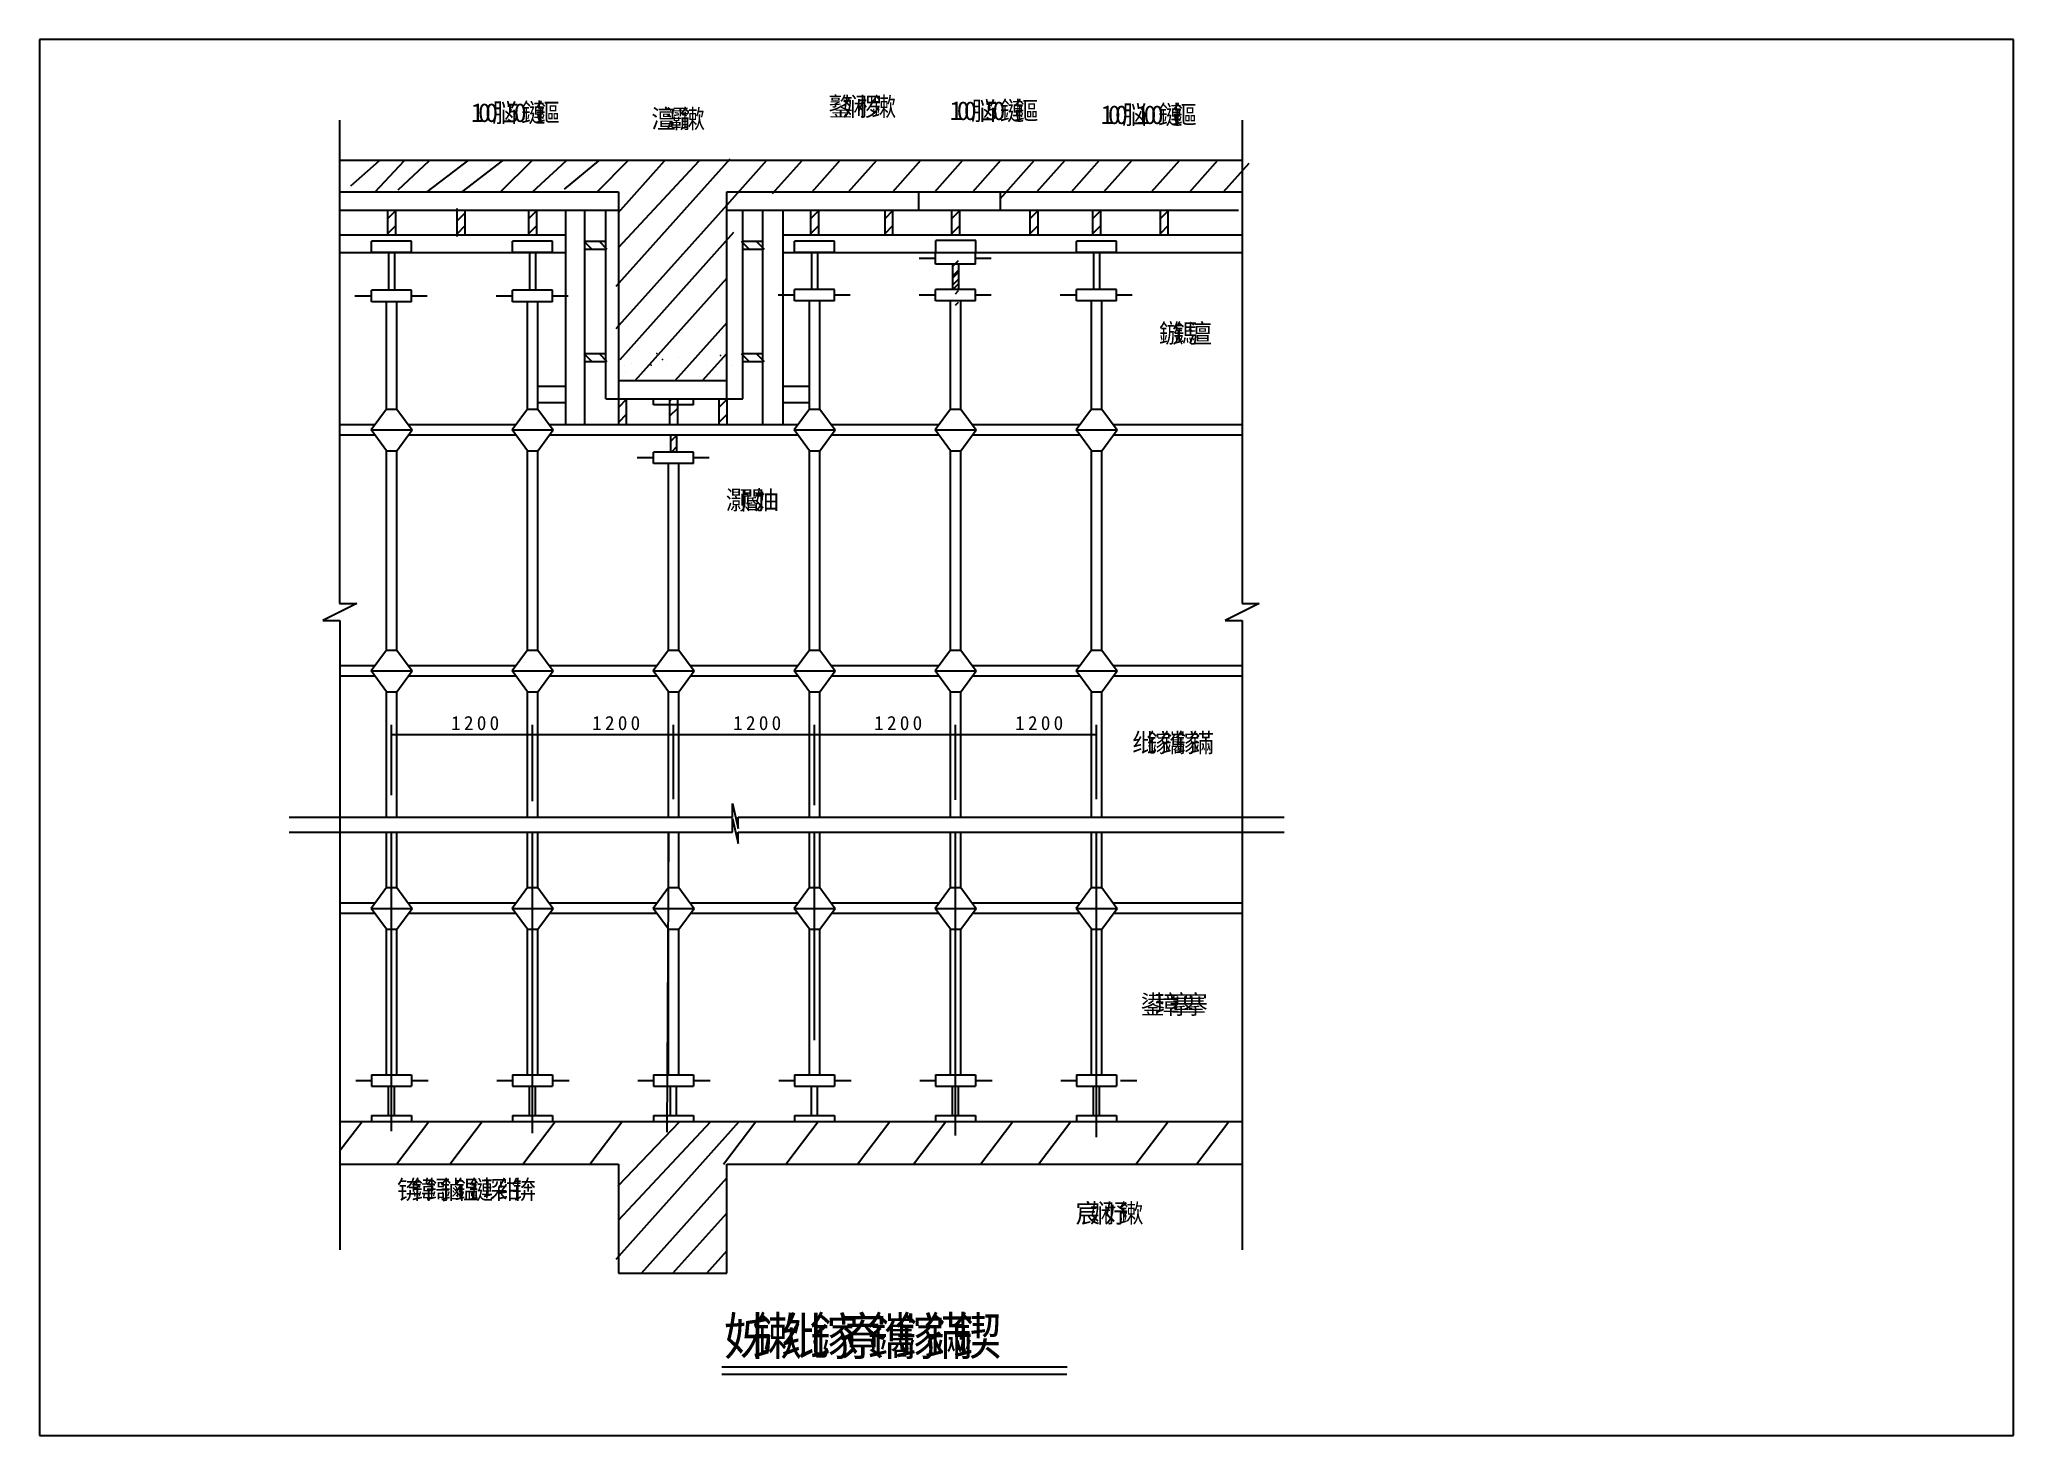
# Model space of a CAD drawing. Header units: metres. Extents: x 0 to 420, y 0 to 297.
import ezdxf

# ---------------------------------------------------------------- set-up
doc = ezdxf.new("R2010")
doc.units = ezdxf.units.M
for name, color, linetype in [(' ', 7, 'Continuous'), ('242', 7, 'Continuous'), ('417', 7, 'Continuous'), ('灏哄哥嚎鍙婃暟瀛梍5', 7, 'Continuous')]:
    doc.layers.add(name, color=color, linetype=linetype)

msp = doc.modelspace()

# ---------------------------------------------------------------- linework, layer by layer
at = {"layer": ' '}
for p, q in [((74.9, 64.72), (74.9, 128.37)), ((104.9, 64.33), (104.9, 128.37)), ((133.57, 64.51), (133.88, 128.37)), ((164.9, 84.1), (164.9, 128.39)), ((194.9, 63.83), (194.9, 128.39)), ((224.9, 63.5), (224.9, 128.39))]:
    msp.add_line(p, q, dxfattribs=at)
for p, q in [((420, 297), (0, 297)), ((0, 297), (0, 0)), ((420, 0), (420, 297)), ((63.86, 279.8), (63.86, 177.02)), ((255.89, 279.8), (255.89, 177.02)), ((63.9, 271.29), (255.89, 271.29)), ((63.9, 264.6), (123.16, 264.6)), ((123.16, 264.6), (123.16, 220.57)), ((146.22, 264.6), (255.89, 264.6)), ((146.22, 220.57), (146.22, 264.6)), ((64.11, 260.72), (123.25, 260.72)), ((88.79, 261.02), (88.79, 255.11)), ((88.79, 260.72), (88.79, 255.42)), ((90.49, 260.72), (90.49, 255.42)), ((111.91, 260.72), (111.91, 215.1)), ((115.93, 260.72), (115.93, 215.1)), ((120.53, 220.57), (120.53, 260.72)), ((146.3, 260.72), (255.14, 260.72)), ((149.67, 220.57), (149.67, 260.72)), ((153.87, 215.1), (153.87, 260.72)), ((158.14, 260.72), (158.14, 215.1)), ((238.47, 260.86), (238.47, 255.27)), ((240.06, 260.86), (240.06, 255.27)), ((63.9, 255.42), (111.91, 255.42)), ((158.14, 255.42), (255.89, 255.42)), ((64.09, 251.65), (111.91, 251.65)), ((158.14, 251.65), (189.78, 251.65)), ((188.81, 251.65), (256.08, 251.65)), ((73.81, 218.38), (73.81, 241.2)), ((76, 218.38), (76, 241.2)), ((103.81, 218.38), (103.81, 241.2)), ((106, 218.38), (106, 241.2)), ((163.81, 218.38), (163.81, 241.4)), ((166, 218.38), (166, 241.4)), ((193.81, 218.38), (193.81, 241.4)), ((196, 218.38), (196, 241.4)), ((223.81, 218.38), (223.81, 241.4)), ((226, 218.38), (226, 241.4)), ((111.91, 223.14), (105.94, 223.14)), ((123.16, 224.45), (146.22, 224.45)), ((163.76, 223.14), (158.14, 223.14)), ((111.91, 219.71), (105.94, 219.71)), ((120.53, 220.57), (149.67, 220.57)), ((163.76, 219.71), (158.14, 219.71)), ((63.9, 215.1), (71.39, 215.1)), ((78.43, 215.1), (101.39, 215.1)), ((108.43, 215.1), (161.39, 215.1)), ((168.43, 215.1), (191.39, 215.1)), ((198.43, 215.1), (221.39, 215.1)), ((228.43, 215.1), (255.89, 215.1)), ((63.9, 212.91), (71.29, 212.91)), ((78.53, 212.91), (101.29, 212.91)), ((108.53, 212.91), (161.29, 212.91)), ((168.53, 212.91), (191.29, 212.91)), ((198.53, 212.91), (221.29, 212.91)), ((228.53, 212.91), (255.89, 212.91)), ((73.81, 167.11), (73.81, 209.5)), ((76, 167.11), (76, 209.5)), ((103.81, 167.11), (103.81, 209.5)), ((106, 167.11), (106, 209.5)), ((133.81, 167.11), (133.81, 206.79)), ((136, 167.11), (136, 206.79)), ((163.81, 167.11), (163.81, 209.5)), ((166, 167.11), (166, 209.5)), ((193.81, 167.11), (193.81, 209.5)), ((196, 167.11), (196, 209.5)), ((223.81, 167.11), (223.81, 209.5)), ((226, 167.11), (226, 209.5)), ((67.5, 177.02), (60.26, 173.4)), ((63.86, 177.02), (67.5, 177.02)), ((259.53, 177.02), (252.29, 173.4)), ((255.89, 177.02), (259.53, 177.02)), ((60.26, 173.4), (63.88, 173.4)), ((63.88, 173.4), (63.88, 39.51)), ((252.29, 173.4), (255.91, 173.4)), ((255.91, 173.4), (255.91, 39.51)), ((78.43, 163.83), (101.39, 163.83)), ((108.43, 163.83), (131.39, 163.83)), ((138.43, 163.83), (161.39, 163.83)), ((168.43, 163.83), (191.39, 163.83)), ((198.43, 163.83), (221.39, 163.83)), ((228.43, 163.83), (255.89, 163.83)), ((78.53, 161.64), (101.29, 161.64)), ((108.53, 161.64), (131.29, 161.64)), ((138.53, 161.64), (161.29, 161.64)), ((168.53, 161.64), (191.29, 161.64)), ((198.53, 161.64), (221.29, 161.64)), ((228.53, 161.64), (255.89, 161.64)), ((73.81, 131.56), (73.81, 158.23)), ((76, 131.56), (76, 158.23)), ((103.81, 131.56), (103.81, 158.23)), ((106, 131.56), (106, 158.23)), ((133.81, 131.56), (133.81, 158.23)), ((136, 131.56), (136, 158.23)), ((163.81, 131.58), (163.81, 158.23)), ((166, 131.58), (166, 158.23)), ((193.81, 131.58), (193.81, 158.23)), ((196, 131.58), (196, 158.23)), ((223.81, 131.58), (223.81, 158.23)), ((226, 131.58), (226, 158.23)), ((147.43, 131.56), (147.43, 134.46)), ((147.43, 134.46), (148.67, 129.12)), ((53.11, 131.56), (147.43, 131.56)), ((147.43, 128.37), (147.43, 131.27)), ((147.43, 131.27), (148.67, 125.93)), ((148.67, 129.12), (148.67, 131.58)), ((148.67, 131.58), (264.8, 131.58)), ((53.11, 128.37), (147.43, 128.37)), ((73.81, 116.58), (73.81, 128.37)), ((76, 116.58), (76, 128.37)), ((103.81, 116.58), (103.81, 128.37)), ((106, 116.58), (106, 128.37)), ((133.81, 116.58), (133.81, 128.37)), ((136, 116.58), (136, 128.37)), ((148.67, 128.39), (264.8, 128.39)), ((148.67, 125.93), (148.67, 128.39)), ((163.81, 116.58), (163.81, 128.39)), ((166, 116.58), (166, 128.39)), ((193.81, 116.58), (193.81, 128.39)), ((196, 116.58), (196, 128.39)), ((223.81, 116.58), (223.81, 128.39)), ((226, 116.58), (226, 128.39)), ((78.43, 113.3), (101.39, 113.3)), ((78.53, 111.11), (101.29, 111.11)), ((108.43, 113.3), (131.39, 113.3)), ((108.53, 111.11), (131.29, 111.11)), ((138.43, 113.3), (161.39, 113.3)), ((138.53, 111.11), (161.29, 111.11)), ((168.43, 113.3), (191.39, 113.3)), ((168.53, 111.11), (191.29, 111.11)), ((198.43, 113.3), (221.39, 113.3)), ((198.53, 111.11), (221.29, 111.11)), ((228.43, 113.3), (255.89, 113.3)), ((228.53, 111.11), (255.89, 111.11)), ((73.81, 76.74), (73.81, 107.7)), ((76, 76.74), (76, 107.7)), ((103.81, 76.74), (103.81, 107.7)), ((106, 76.74), (106, 107.7)), ((133.81, 76.74), (133.81, 107.7)), ((136, 76.74), (136, 107.7)), ((163.81, 76.74), (163.81, 107.7)), ((166, 76.74), (166, 107.7)), ((193.81, 76.74), (193.81, 107.7)), ((196, 76.74), (196, 107.7)), ((223.81, 76.74), (223.81, 107.7)), ((226, 76.74), (226, 107.7)), ((63.88, 66.81), (255.89, 66.81)), ((63.88, 57.76), (123.16, 57.76)), ((123.16, 57.76), (123.16, 34.51)), ((146.22, 34.51), (146.22, 57.76)), ((146.22, 57.76), (255.89, 57.76)), ((123.16, 34.51), (146.22, 34.51)), ((145.17, 14.63), (218.67, 14.63)), ((145.17, 13.06), (218.6, 13.06)), ((0, 0), (420, 0))]:
    msp.add_line(p, q)
at = {"layer": '242'}
for p, q in [((74.07, 260.72), (74.07, 255.42)), ((75.75, 260.72), (75.75, 255.42)), ((104.07, 260.72), (104.07, 255.42)), ((105.75, 260.72), (105.75, 255.42)), ((164.07, 260.72), (164.07, 255.42)), ((165.75, 260.72), (165.75, 255.42)), ((179.84, 260.72), (179.84, 255.42)), ((181.52, 260.72), (181.52, 255.42)), ((194.07, 260.72), (194.07, 255.42)), ((195.75, 260.72), (195.75, 255.42)), ((210.7, 260.72), (210.7, 255.42)), ((212.38, 260.72), (212.38, 255.42)), ((224.07, 260.72), (224.07, 255.42)), ((225.75, 260.72), (225.75, 255.42)), ((79.15, 254.09), (70.66, 254.09)), ((70.66, 251.65), (70.66, 254.09)), ((79.15, 251.65), (79.15, 254.09)), ((109.15, 254.09), (100.66, 254.09)), ((100.66, 251.65), (100.66, 254.09)), ((109.15, 251.65), (109.15, 254.09)), ((116.07, 254.06), (120.27, 254.06)), ((116.07, 252.38), (120.27, 252.38)), ((149.52, 254.06), (153.71, 254.06)), ((149.52, 252.38), (153.71, 252.38)), ((169.15, 254.09), (160.66, 254.09)), ((160.66, 251.65), (160.66, 254.09)), ((169.15, 251.65), (169.15, 254.09)), ((199.22, 254.23), (190.72, 254.23)), ((190.72, 251.79), (190.72, 254.23)), ((199.22, 251.79), (199.22, 254.23)), ((229.15, 254.09), (220.66, 254.09)), ((220.66, 251.65), (220.66, 254.09)), ((229.15, 251.65), (229.15, 254.09)), ((79.15, 251.65), (70.66, 251.65)), ((74.26, 251.65), (74.26, 243.64)), ((75.55, 251.65), (75.55, 243.64)), ((109.15, 251.65), (100.66, 251.65)), ((104.26, 251.65), (104.26, 243.64)), ((105.55, 251.65), (105.55, 243.64)), ((169.15, 251.65), (160.66, 251.65)), ((164.26, 251.65), (164.26, 243.84)), ((165.55, 251.65), (165.55, 243.84)), ((190.66, 250.4), (187.13, 250.4)), ((199.15, 251.62), (190.66, 251.62)), ((190.66, 249.18), (190.66, 251.62)), ((199.15, 249.18), (190.66, 249.18)), ((194.26, 249.03), (194.26, 243.84)), ((195.55, 249.03), (195.55, 243.84)), ((199.15, 249.18), (199.15, 251.62)), ((202.48, 250.4), (199.15, 250.4)), ((229.15, 251.65), (220.66, 251.65)), ((224.26, 251.65), (224.26, 243.84)), ((225.55, 251.65), (225.55, 243.84)), ((79.15, 243.64), (70.66, 243.64)), ((70.66, 241.2), (70.66, 243.64)), ((79.15, 241.2), (79.15, 243.64)), ((109.15, 243.64), (100.66, 243.64)), ((100.66, 241.2), (100.66, 243.64)), ((109.15, 241.2), (109.15, 243.64)), ((169.15, 243.84), (160.66, 243.84)), ((160.66, 241.4), (160.66, 243.84)), ((169.15, 241.4), (169.15, 243.84)), ((199.15, 243.84), (190.66, 243.84)), ((190.66, 241.4), (190.66, 243.84)), ((199.15, 241.4), (199.15, 243.84)), ((229.15, 243.84), (220.66, 243.84)), ((220.66, 241.4), (220.66, 243.84)), ((229.15, 241.4), (229.15, 243.84)), ((70.66, 242.42), (67.13, 242.42)), ((79.15, 241.2), (70.66, 241.2)), ((82.48, 242.42), (79.15, 242.42)), ((100.66, 242.42), (97.13, 242.42)), ((109.15, 241.2), (100.66, 241.2)), ((112.48, 242.42), (109.15, 242.42)), ((160.66, 242.62), (157.13, 242.62)), ((169.15, 241.4), (160.66, 241.4)), ((172.48, 242.62), (169.15, 242.62)), ((190.66, 242.62), (187.13, 242.62)), ((199.15, 241.4), (190.66, 241.4)), ((202.48, 242.62), (199.15, 242.62)), ((220.66, 242.62), (217.13, 242.62)), ((229.15, 241.4), (220.66, 241.4)), ((232.48, 242.62), (229.15, 242.62)), ((116.07, 230.16), (120.27, 230.16)), ((116.07, 228.48), (120.27, 228.48)), ((149.52, 230.16), (153.71, 230.16)), ((149.52, 228.48), (153.71, 228.48)), ((123.16, 220.57), (123.16, 215.1)), ((124.83, 220.57), (124.83, 215.1)), ((130.66, 219.29), (130.66, 220.57)), ((139.15, 219.29), (130.66, 219.29)), ((134.06, 220.55), (134.06, 215.1)), ((135.74, 220.55), (135.74, 215.1)), ((139.15, 219.29), (139.15, 220.57)), ((144.54, 220.57), (144.54, 215.1)), ((146.22, 220.57), (146.22, 215.1)), ((134.26, 212.91), (134.26, 209.23)), ((135.55, 212.91), (135.55, 209.23)), ((130.66, 208.01), (127.13, 208.01)), ((139.15, 209.23), (130.66, 209.23)), ((130.66, 206.79), (130.66, 209.23)), ((139.15, 206.79), (130.66, 206.79)), ((139.15, 206.79), (139.15, 209.23)), ((142.48, 208.01), (139.15, 208.01)), ((70.66, 76.74), (79.15, 76.74)), ((70.66, 76.74), (70.66, 74.3)), ((79.15, 76.74), (79.15, 74.3)), ((100.66, 76.74), (100.66, 74.3)), ((100.66, 76.74), (109.15, 76.74)), ((109.15, 76.74), (109.15, 74.3)), ((130.66, 76.74), (130.66, 74.3)), ((130.66, 76.74), (139.15, 76.74)), ((139.15, 76.74), (139.15, 74.3)), ((160.66, 76.74), (160.66, 74.3)), ((160.66, 76.74), (169.15, 76.74)), ((169.15, 76.74), (169.15, 74.3)), ((190.66, 76.74), (190.66, 74.3)), ((190.66, 76.74), (199.15, 76.74)), ((199.15, 76.74), (199.15, 74.3)), ((220.66, 76.74), (220.66, 74.3)), ((220.66, 76.74), (229.15, 76.74)), ((229.15, 76.74), (229.15, 74.3)), ((67.32, 75.52), (70.66, 75.52)), ((70.66, 74.3), (79.15, 74.3)), ((74.26, 68.09), (74.26, 74.3)), ((75.55, 68.09), (75.55, 74.3)), ((79.15, 75.52), (82.68, 75.52)), ((97.32, 75.52), (100.66, 75.52)), ((100.66, 74.3), (109.15, 74.3)), ((104.26, 68.09), (104.26, 74.3)), ((105.55, 68.09), (105.55, 74.3)), ((109.15, 75.52), (112.68, 75.52)), ((127.32, 75.52), (130.66, 75.52)), ((130.66, 74.3), (139.15, 74.3)), ((134.26, 68.09), (134.26, 74.3)), ((135.55, 68.09), (135.55, 74.3)), ((139.15, 75.52), (142.68, 75.52)), ((157.32, 75.52), (160.66, 75.52)), ((160.66, 74.3), (169.15, 74.3)), ((164.26, 68.09), (164.26, 74.3)), ((165.55, 68.09), (165.55, 74.3)), ((169.15, 75.52), (172.68, 75.52)), ((187.32, 75.52), (190.66, 75.52)), ((190.66, 74.3), (199.15, 74.3)), ((194.26, 68.09), (194.26, 74.3)), ((195.55, 68.09), (195.55, 74.3)), ((199.15, 75.52), (202.68, 75.52)), ((217.32, 75.52), (220.66, 75.52)), ((220.66, 74.3), (229.15, 74.3)), ((224.26, 68.09), (224.26, 74.3)), ((225.55, 68.09), (225.55, 74.3)), ((229.98, 75.52), (233.51, 75.52)), ((70.66, 68.09), (70.66, 66.81)), ((70.66, 68.09), (79.15, 68.09)), ((79.15, 68.09), (79.15, 66.81)), ((100.66, 68.09), (109.15, 68.09)), ((100.66, 68.09), (100.66, 66.81)), ((109.15, 68.09), (109.15, 66.81)), ((130.66, 68.09), (139.15, 68.09)), ((130.66, 68.09), (130.66, 66.81)), ((139.15, 68.09), (139.15, 66.81)), ((160.66, 68.09), (169.15, 68.09)), ((160.66, 68.09), (160.66, 66.81)), ((169.15, 68.09), (169.15, 66.81)), ((190.66, 68.09), (199.15, 68.09)), ((190.66, 68.09), (190.66, 66.81)), ((199.15, 68.09), (199.15, 66.81)), ((220.66, 68.09), (229.15, 68.09)), ((220.66, 68.09), (220.66, 66.81)), ((229.15, 68.09), (229.15, 66.81))]:
    msp.add_line(p, q, dxfattribs=at)
at = {"layer": '417'}
for p, q in [((73.81, 218.38), (70.54, 213.94)), ((73.81, 218.38), (76, 218.38)), ((76, 218.38), (79.29, 213.94)), ((103.81, 218.38), (100.54, 213.94)), ((103.81, 218.38), (106, 218.38)), ((106, 218.38), (109.29, 213.94)), ((163.81, 218.38), (160.54, 213.94)), ((163.81, 218.38), (166, 218.38)), ((166, 218.38), (169.29, 213.94)), ((193.81, 218.38), (190.54, 213.94)), ((193.81, 218.38), (196, 218.38)), ((196, 218.38), (199.29, 213.94)), ((223.81, 218.38), (220.54, 213.94)), ((223.81, 218.38), (226, 218.38)), ((226, 218.38), (229.29, 213.94)), ((70.54, 213.94), (79.29, 213.94)), ((73.81, 209.5), (70.54, 213.94)), ((76, 209.5), (79.29, 213.94)), ((100.54, 213.94), (109.29, 213.94)), ((103.81, 209.5), (100.54, 213.94)), ((106, 209.5), (109.29, 213.94)), ((160.54, 213.94), (169.29, 213.94)), ((163.81, 209.5), (160.54, 213.94)), ((166, 209.5), (169.29, 213.94)), ((190.54, 213.94), (199.29, 213.94)), ((193.81, 209.5), (190.54, 213.94)), ((196, 209.5), (199.29, 213.94)), ((220.54, 213.94), (229.29, 213.94)), ((223.81, 209.5), (220.54, 213.94)), ((226, 209.5), (229.29, 213.94)), ((73.81, 209.5), (76, 209.5)), ((103.81, 209.5), (106, 209.5)), ((163.81, 209.5), (166, 209.5)), ((193.81, 209.5), (196, 209.5)), ((223.81, 209.5), (226, 209.5)), ((63.9, 163.83), (71.39, 163.83)), ((73.81, 167.11), (70.54, 162.67)), ((73.81, 167.11), (76, 167.11)), ((76, 167.11), (79.29, 162.67)), ((103.81, 167.11), (100.54, 162.67)), ((103.81, 167.11), (106, 167.11)), ((106, 167.11), (109.29, 162.67)), ((133.81, 167.11), (130.54, 162.67)), ((133.81, 167.11), (136, 167.11)), ((136, 167.11), (139.29, 162.67)), ((163.81, 167.11), (160.54, 162.67)), ((163.81, 167.11), (166, 167.11)), ((166, 167.11), (169.29, 162.67)), ((193.81, 167.11), (190.54, 162.67)), ((193.81, 167.11), (196, 167.11)), ((196, 167.11), (199.29, 162.67)), ((223.81, 167.11), (220.54, 162.67)), ((223.81, 167.11), (226, 167.11)), ((226, 167.11), (229.29, 162.67)), ((63.9, 161.64), (71.29, 161.64)), ((70.54, 162.67), (79.29, 162.67)), ((73.81, 158.23), (70.54, 162.67)), ((76, 158.23), (79.29, 162.67)), ((100.54, 162.67), (109.29, 162.67)), ((103.81, 158.23), (100.54, 162.67)), ((106, 158.23), (109.29, 162.67)), ((130.54, 162.67), (139.29, 162.67)), ((133.81, 158.23), (130.54, 162.67)), ((136, 158.23), (139.29, 162.67)), ((160.54, 162.67), (169.29, 162.67)), ((163.81, 158.23), (160.54, 162.67)), ((166, 158.23), (169.29, 162.67)), ((190.54, 162.67), (199.29, 162.67)), ((193.81, 158.23), (190.54, 162.67)), ((196, 158.23), (199.29, 162.67)), ((220.54, 162.67), (229.29, 162.67)), ((223.81, 158.23), (220.54, 162.67)), ((226, 158.23), (229.29, 162.67)), ((73.81, 158.23), (76, 158.23)), ((103.81, 158.23), (106, 158.23)), ((133.81, 158.23), (136, 158.23)), ((163.81, 158.23), (166, 158.23)), ((193.81, 158.23), (196, 158.23)), ((223.81, 158.23), (226, 158.23)), ((73.81, 116.58), (70.54, 112.14)), ((73.81, 116.58), (76, 116.58)), ((76, 116.58), (79.29, 112.14)), ((103.81, 116.58), (100.54, 112.14)), ((103.81, 116.58), (106, 116.58)), ((106, 116.58), (109.29, 112.14)), ((133.81, 116.58), (130.54, 112.14)), ((133.81, 116.58), (136, 116.58)), ((136, 116.58), (139.29, 112.14)), ((163.81, 116.58), (160.54, 112.14)), ((163.81, 116.58), (166, 116.58)), ((166, 116.58), (169.29, 112.14)), ((193.81, 116.58), (190.54, 112.14)), ((193.81, 116.58), (196, 116.58)), ((196, 116.58), (199.29, 112.14)), ((223.81, 116.58), (220.54, 112.14)), ((223.81, 116.58), (226, 116.58)), ((226, 116.58), (229.29, 112.14)), ((63.9, 113.3), (71.39, 113.3)), ((63.9, 111.11), (71.29, 111.11)), ((70.54, 112.14), (79.29, 112.14)), ((73.81, 107.7), (70.54, 112.14)), ((76, 107.7), (79.29, 112.14)), ((100.54, 112.14), (109.29, 112.14)), ((103.81, 107.7), (100.54, 112.14)), ((106, 107.7), (109.29, 112.14)), ((130.54, 112.14), (139.29, 112.14)), ((133.81, 107.7), (130.54, 112.14)), ((136, 107.7), (139.29, 112.14)), ((160.54, 112.14), (169.29, 112.14)), ((163.81, 107.7), (160.54, 112.14)), ((166, 107.7), (169.29, 112.14)), ((190.54, 112.14), (199.29, 112.14)), ((193.81, 107.7), (190.54, 112.14)), ((196, 107.7), (199.29, 112.14)), ((220.54, 112.14), (229.29, 112.14)), ((223.81, 107.7), (220.54, 112.14)), ((226, 107.7), (229.29, 112.14)), ((73.81, 107.7), (76, 107.7)), ((103.81, 107.7), (106, 107.7)), ((133.81, 107.7), (136, 107.7)), ((163.81, 107.7), (166, 107.7)), ((193.81, 107.7), (196, 107.7)), ((223.81, 107.7), (226, 107.7))]:
    msp.add_line(p, q, dxfattribs=at)
at = {"layer": '灏哄哥嚎鍙婃暟瀛梍5'}
for p, q in [((66.27, 265.88), (72.26, 271.18)), ((71.44, 264.61), (77.59, 271.18)), ((76.3, 265), (82.93, 271.18)), ((82.52, 264.61), (91.13, 271.18)), ((89.9, 264.61), (98.52, 271.18)), ((98.11, 264.61), (104.9, 271.29)), ((104.9, 264.6), (112.06, 271.18)), ((111.72, 265.19), (119.04, 271.18)), ((118.62, 264.61), (125.3, 271.29)), ((122.73, 244.52), (146.94, 271.59)), ((123.14, 260.1), (132.99, 271.18)), ((123.16, 252.76), (140.37, 271.18)), ((146.22, 261.76), (154.75, 271.29)), ((155.96, 264.2), (162.31, 271.29)), ((164.39, 264.6), (170.38, 271.29)), ((172.14, 264.6), (178.13, 271.29)), ((181.54, 264.6), (187.53, 271.29)), ((190.49, 264.6), (196.48, 271.29)), ((198.57, 264.6), (204.56, 271.29)), ((204.38, 263.12), (211.69, 271.29)), ((212.22, 264.6), (218.22, 271.29)), ((219.57, 264.6), (225.56, 271.29)), ((226.45, 264.6), (232.45, 271.29)), ((236.63, 264.6), (242.62, 271.29)), ((244.75, 264.6), (250.74, 271.29)), ((251.91, 264.6), (257.35, 270.68)), ((187.02, 264.6), (187.02, 260.72)), ((204.38, 264.6), (204.38, 260.72)), ((75.75, 260.54), (74.07, 258.86)), ((105.75, 260.54), (104.07, 258.86)), ((122.73, 235.5), (146.94, 262.56)), ((165.75, 260.54), (164.07, 258.86)), ((181.52, 260.54), (179.84, 258.86)), ((195.75, 260.54), (194.07, 258.86)), ((212.38, 260.54), (210.7, 258.86)), ((225.75, 260.54), (224.07, 258.86)), ((75.75, 257.33), (74.07, 255.65)), ((90.43, 259.99), (88.75, 258.31)), ((90.52, 257.33), (88.84, 255.65)), ((105.75, 257.33), (104.07, 255.65)), ((165.75, 257.33), (164.07, 255.65)), ((181.52, 257.33), (179.84, 255.65)), ((195.75, 257.33), (194.07, 255.65)), ((212.38, 257.33), (210.7, 255.65)), ((225.75, 257.33), (224.07, 255.65)), ((239.97, 260.37), (238.29, 258.69)), ((240.1, 257.33), (238.43, 255.65)), ((115.84, 254.06), (117.51, 252.38)), ((119.05, 254.06), (120.73, 252.38)), ((123.55, 228.94), (147.76, 256)), ((149.28, 254.06), (150.96, 252.38)), ((152.49, 254.06), (154.17, 252.38)), ((194.26, 248.68), (194.9, 249.33)), ((194.9, 249.33), (195.55, 249.98)), ((194.9, 247.28), (195.55, 247.92)), ((126.72, 224.45), (146.22, 246.25)), ((194.26, 246.63), (194.9, 247.28)), ((194.26, 246.21), (194.9, 246.86)), ((194.26, 244.75), (194.9, 245.39)), ((194.36, 243.84), (194.9, 244.39)), ((194.9, 246.86), (195.55, 247.5)), ((194.9, 245.39), (195.55, 246.04)), ((194.9, 244.39), (195.55, 245.03)), ((194.9, 242.92), (195.55, 243.57)), ((194.9, 240.45), (195.55, 241.1)), ((135.28, 224.45), (146.22, 236.69)), ((115.84, 230.16), (117.51, 228.48)), ((119.05, 230.16), (120.73, 228.48)), ((141.06, 224.45), (146.22, 230.22)), ((149.28, 230.16), (150.96, 228.48)), ((152.49, 230.16), (154.17, 228.48)), ((124.83, 220.4), (123.16, 218.72)), ((134.57, 220.55), (134.06, 220.04)), ((135.74, 218.51), (134.06, 216.83)), ((146.22, 220.4), (144.54, 218.72)), ((124.83, 217.19), (123.16, 215.51)), ((146.22, 217.19), (144.54, 215.51)), ((135.55, 212.78), (134.26, 211.49)), ((135.55, 210.31), (134.47, 209.23)), ((74.9, 136.26), (74.9, 151.17)), ((74.9, 149.17), (104.9, 149.17)), ((104.9, 134.96), (104.9, 151.17)), ((104.9, 134.96), (104.9, 151.17)), ((104.9, 149.17), (134.9, 149.17)), ((134.9, 135.39), (134.9, 151.17)), ((134.9, 137.14), (134.9, 151.17)), ((134.9, 149.17), (164.9, 149.17)), ((164.9, 134.09), (164.9, 151.17)), ((164.9, 140.19), (164.9, 151.17)), ((164.9, 149.17), (194.9, 149.17)), ((194.9, 135.21), (194.9, 151.17)), ((194.9, 135.83), (194.9, 151.17)), ((194.9, 149.17), (224.9, 149.17)), ((224.9, 135.39), (224.9, 151.17)), ((63.9, 60.61), (68.62, 66.81)), ((75.97, 57.76), (82.87, 66.81)), ((87.31, 57.76), (94.21, 66.81)), ((102.84, 57.76), (109.73, 66.81)), ((117.07, 57.76), (123.97, 66.81)), ((122.73, 37.55), (148.9, 66.81)), ((123.14, 53.13), (136.24, 66.83)), ((123.16, 45.79), (142.81, 66.81)), ((145.54, 57.76), (152.44, 66.81)), ((158.79, 57.76), (165.69, 66.81)), ((174.01, 57.76), (180.91, 66.81)), ((185.97, 57.76), (192.86, 66.81)), ((200.2, 57.76), (207.1, 66.81)), ((212.52, 57.76), (219.42, 66.81)), ((233.23, 57.76), (240.13, 66.81)), ((246.17, 57.76), (253.07, 66.81)), ((128.08, 34.51), (146.22, 54.79)), ((134.77, 34.51), (146.22, 47.31)), ((141.96, 34.51), (146.22, 39.28))]:
    msp.add_line(p, q, dxfattribs=at)
for points in [[(124.37, 227.71), (124.37, 227.71), (124.37, 227.71), (124.37, 227.71), (124.37, 227.71), (124.37, 227.71), (124.37, 227.71), (124.37, 227.71), (124.37, 227.71), (124.37, 227.71), (124.37, 227.71), (124.37, 227.71), (124.37, 227.71), (124.37, 227.71), (124.37, 227.71), (124.37, 227.71), (124.37, 227.71), (124.37, 227.71), (124.37, 227.71), (124.37, 227.71), (124.37, 227.71), (124.37, 227.71), (124.37, 227.71), (124.37, 227.71), (124.37, 227.71), (124.37, 227.71), (124.37, 227.71), (124.37, 227.71), (124.37, 227.71), (124.37, 227.71), (124.37, 227.71), (124.37, 227.71), (124.37, 227.71), (124.37, 227.71), (124.37, 227.71), (124.37, 227.71), (124.37, 227.71), (124.37, 227.71), (124.37, 227.71), (124.37, 227.71), (124.37, 227.71), (124.37, 227.71), (124.37, 227.71), (124.37, 227.71), (124.37, 227.71), (124.37, 227.71), (124.37, 227.71), (124.37, 227.71), (124.37, 227.71), (124.37, 227.71), (124.37, 227.71), (124.37, 227.71), (124.37, 227.71), (124.37, 227.71), (124.37, 227.71), (124.37, 227.71), (124.37, 227.71), (124.37, 227.71), (124.37, 227.71), (124.37, 227.71), (124.37, 227.71), (124.37, 227.71), (124.37, 227.71), (124.37, 227.71), (124.37, 227.71)], [(124.37, 227.71), (124.37, 227.71), (124.37, 227.71), (124.37, 227.71), (124.37, 227.71), (124.37, 227.71), (124.37, 227.71), (124.37, 227.71), (124.37, 227.71), (124.37, 227.71), (124.37, 227.71), (124.37, 227.71), (124.37, 227.71), (124.37, 227.71), (124.37, 227.71), (124.37, 227.71), (124.37, 227.71), (124.37, 227.71), (124.37, 227.71), (124.37, 227.71), (124.37, 227.71), (124.37, 227.71), (124.37, 227.71), (124.37, 227.71), (124.37, 227.71), (124.37, 227.71), (124.37, 227.71), (124.37, 227.71), (124.37, 227.71), (124.37, 227.71), (124.37, 227.71), (124.37, 227.71), (124.37, 227.71), (124.37, 227.71), (124.37, 227.71), (124.37, 227.71), (124.37, 227.71), (124.37, 227.71), (124.37, 227.71), (124.37, 227.71), (124.37, 227.71), (124.37, 227.71), (124.37, 227.71), (124.37, 227.71), (124.37, 227.71), (124.37, 227.71), (124.37, 227.71), (124.37, 227.71), (124.37, 227.71), (124.37, 227.71), (124.37, 227.71), (124.37, 227.71), (124.37, 227.71), (124.37, 227.71), (124.37, 227.71), (124.37, 227.71), (124.37, 227.71), (124.37, 227.71), (124.37, 227.71), (124.37, 227.71), (124.37, 227.71), (124.37, 227.71), (124.37, 227.71), (124.37, 227.71), (124.37, 227.71)], [(125.6, 229.76), (125.6, 229.76), (125.6, 229.76), (125.6, 229.76), (125.6, 229.76), (125.6, 229.76), (125.6, 229.76), (125.6, 229.76), (125.6, 229.76), (125.6, 229.76), (125.6, 229.76), (125.6, 229.76), (125.6, 229.76), (125.6, 229.76), (125.6, 229.76), (125.6, 229.76), (125.6, 229.76), (125.6, 229.76), (125.6, 229.76), (125.6, 229.76), (125.6, 229.76), (125.6, 229.76), (125.6, 229.76), (125.6, 229.76), (125.6, 229.76), (125.6, 229.76), (125.6, 229.76), (125.6, 229.76), (125.6, 229.76), (125.6, 229.76), (125.6, 229.76), (125.6, 229.76), (125.6, 229.76), (125.6, 229.76), (125.6, 229.76), (125.6, 229.76), (125.6, 229.76), (125.6, 229.76), (125.6, 229.76), (125.6, 229.76), (125.6, 229.76), (125.6, 229.76), (125.6, 229.76), (125.6, 229.76), (125.6, 229.76), (125.6, 229.76), (125.6, 229.76), (125.6, 229.76), (125.6, 229.76), (125.6, 229.76), (125.6, 229.76), (125.6, 229.76), (125.6, 229.76), (125.6, 229.76), (125.6, 229.76), (125.6, 229.76), (125.6, 229.76), (125.6, 229.76), (125.6, 229.76), (125.6, 229.76), (125.6, 229.76), (125.6, 229.76), (125.6, 229.76), (125.6, 229.76), (125.6, 229.76)], [(126.01, 228.12), (126.01, 228.12), (126.01, 228.12), (126.01, 228.12), (126.01, 228.12), (126.01, 228.12), (126.01, 228.12), (126.01, 228.12), (126.01, 228.12), (126.01, 228.12), (126.01, 228.12), (126.01, 228.12), (126.01, 228.12), (126.01, 228.12), (126.01, 228.12), (126.01, 228.12), (126.01, 228.12), (126.01, 228.12), (126.01, 228.12), (126.01, 228.12), (126.01, 228.12), (126.01, 228.12), (126.01, 228.12), (126.01, 228.12), (126.01, 228.12), (126.01, 228.12), (126.01, 228.12), (126.01, 228.12), (126.01, 228.12), (126.01, 228.12), (126.01, 228.12), (126.01, 228.12), (126.01, 228.12), (126.01, 228.12), (126.01, 228.12), (126.01, 228.12), (126.01, 228.12), (126.01, 228.12), (126.01, 228.12), (126.01, 228.12), (126.01, 228.12), (126.01, 228.12), (126.01, 228.12), (126.01, 228.12), (126.01, 228.12), (126.01, 228.12), (126.01, 228.12), (126.01, 228.12), (126.01, 228.12), (126.01, 228.12), (126.01, 228.12), (126.01, 228.12), (126.01, 228.12), (126.01, 228.12), (126.01, 228.12), (126.01, 228.12), (126.01, 228.12), (126.01, 228.12), (126.01, 228.12), (126.01, 228.12), (126.01, 228.12), (126.01, 228.12), (126.01, 228.12), (126.01, 228.12), (126.01, 228.12)], [(129.29, 227.71), (129.29, 227.71), (129.29, 227.71), (129.29, 227.71), (129.29, 227.71), (129.29, 227.71), (129.29, 227.71), (129.29, 227.71), (129.29, 227.71), (129.29, 227.71), (129.29, 227.71), (129.29, 227.71), (129.29, 227.71), (129.29, 227.71), (129.29, 227.71), (129.29, 227.71), (129.29, 227.71), (129.29, 227.71), (129.29, 227.71), (129.29, 227.71), (129.29, 227.71), (129.29, 227.71), (129.29, 227.71), (129.29, 227.71), (129.29, 227.71), (129.29, 227.71), (129.29, 227.71), (129.29, 227.71), (129.29, 227.71), (129.29, 227.71), (129.29, 227.71), (129.29, 227.71), (129.29, 227.71), (129.29, 227.71), (129.29, 227.71), (129.29, 227.71), (129.29, 227.71), (129.29, 227.71), (129.29, 227.71), (129.29, 227.71), (129.29, 227.71), (129.29, 227.71), (129.29, 227.71), (129.29, 227.71), (129.29, 227.71), (129.29, 227.71), (129.29, 227.71), (129.29, 227.71), (129.29, 227.71), (129.29, 227.71), (129.29, 227.71), (129.29, 227.71), (129.29, 227.71), (129.29, 227.71), (129.29, 227.71), (129.29, 227.71), (129.29, 227.71), (129.29, 227.71), (129.29, 227.71), (129.29, 227.71), (129.29, 227.71), (129.29, 227.71), (129.29, 227.71), (129.29, 227.71), (129.29, 227.71)], [(130.12, 227.71), (130.12, 227.71), (130.12, 227.71), (130.12, 227.71), (130.12, 227.71), (130.12, 227.71), (130.12, 227.71), (130.11, 227.71), (130.11, 227.71), (130.11, 227.71), (130.11, 227.71), (130.11, 227.71), (130.11, 227.71), (130.11, 227.71), (130.11, 227.71), (130.11, 227.71), (130.11, 227.71), (130.11, 227.71), (130.11, 227.71), (130.11, 227.71), (130.11, 227.71), (130.11, 227.71), (130.11, 227.71), (130.11, 227.71), (130.11, 227.71), (130.11, 227.71), (130.11, 227.71), (130.11, 227.71), (130.11, 227.71), (130.11, 227.71), (130.11, 227.71), (130.11, 227.71), (130.11, 227.71), (130.11, 227.71), (130.11, 227.71), (130.11, 227.71), (130.11, 227.71), (130.11, 227.71), (130.11, 227.71), (130.11, 227.71), (130.11, 227.71), (130.11, 227.71), (130.11, 227.71), (130.11, 227.71), (130.11, 227.71), (130.11, 227.71), (130.11, 227.71), (130.11, 227.71), (130.11, 227.71), (130.11, 227.71), (130.11, 227.71), (130.11, 227.71), (130.11, 227.71), (130.11, 227.71), (130.11, 227.71), (130.11, 227.71), (130.11, 227.71), (130.11, 227.71), (130.12, 227.71), (130.12, 227.71), (130.12, 227.71), (130.12, 227.71), (130.12, 227.71), (130.12, 227.71), (130.12, 227.71)], [(131.35, 230.17), (131.35, 230.17), (131.35, 230.17), (131.35, 230.17), (131.35, 230.17), (131.35, 230.17), (131.35, 230.17), (131.35, 230.17), (131.35, 230.17), (131.35, 230.17), (131.35, 230.17), (131.35, 230.17), (131.35, 230.17), (131.35, 230.17), (131.35, 230.17), (131.35, 230.17), (131.34, 230.17), (131.34, 230.17), (131.34, 230.17), (131.34, 230.17), (131.34, 230.17), (131.34, 230.17), (131.34, 230.17), (131.34, 230.17), (131.34, 230.17), (131.34, 230.17), (131.34, 230.17), (131.34, 230.17), (131.34, 230.17), (131.34, 230.17), (131.34, 230.17), (131.34, 230.17), (131.34, 230.17), (131.34, 230.17), (131.34, 230.17), (131.34, 230.17), (131.34, 230.17), (131.34, 230.17), (131.34, 230.17), (131.34, 230.17), (131.34, 230.17), (131.34, 230.17), (131.34, 230.17), (131.34, 230.17), (131.34, 230.17), (131.34, 230.17), (131.34, 230.17), (131.34, 230.17), (131.34, 230.17), (131.35, 230.17), (131.35, 230.17), (131.35, 230.17), (131.35, 230.17), (131.35, 230.17), (131.35, 230.17), (131.35, 230.17), (131.35, 230.17), (131.35, 230.17), (131.35, 230.17), (131.35, 230.17), (131.35, 230.17), (131.35, 230.17), (131.35, 230.17), (131.35, 230.17), (131.35, 230.17)], [(132.58, 228.94), (132.58, 228.94), (132.58, 228.94), (132.58, 228.94), (132.58, 228.94), (132.58, 228.94), (132.58, 228.94), (132.58, 228.94), (132.58, 228.94), (132.58, 228.94), (132.58, 228.94), (132.58, 228.94), (132.58, 228.94), (132.58, 228.94), (132.58, 228.94), (132.58, 228.94), (132.58, 228.94), (132.58, 228.94), (132.58, 228.94), (132.58, 228.94), (132.58, 228.94), (132.58, 228.94), (132.58, 228.94), (132.58, 228.94), (132.58, 228.94), (132.57, 228.94), (132.57, 228.94), (132.57, 228.94), (132.57, 228.94), (132.57, 228.94), (132.57, 228.94), (132.57, 228.94), (132.57, 228.94), (132.57, 228.94), (132.57, 228.94), (132.57, 228.94), (132.57, 228.94), (132.57, 228.94), (132.57, 228.94), (132.57, 228.94), (132.58, 228.94), (132.58, 228.94), (132.58, 228.94), (132.58, 228.94), (132.58, 228.94), (132.58, 228.94), (132.58, 228.94), (132.58, 228.94), (132.58, 228.94), (132.58, 228.94), (132.58, 228.94), (132.58, 228.94), (132.58, 228.94), (132.58, 228.94), (132.58, 228.94), (132.58, 228.94), (132.58, 228.94), (132.58, 228.94), (132.58, 228.94), (132.58, 228.94), (132.58, 228.94), (132.58, 228.94), (132.58, 228.94), (132.58, 228.94), (132.58, 228.94)], [(133.4, 227.71), (133.4, 227.71), (133.4, 227.71), (133.4, 227.71), (133.4, 227.71), (133.4, 227.71), (133.4, 227.71), (133.4, 227.71), (133.4, 227.71), (133.4, 227.71), (133.4, 227.71), (133.4, 227.71), (133.4, 227.71), (133.4, 227.71), (133.4, 227.71), (133.4, 227.71), (133.4, 227.71), (133.4, 227.71), (133.4, 227.71), (133.4, 227.71), (133.4, 227.71), (133.4, 227.71), (133.4, 227.71), (133.4, 227.71), (133.4, 227.71), (133.4, 227.71), (133.4, 227.71), (133.4, 227.71), (133.4, 227.71), (133.4, 227.71), (133.4, 227.71), (133.4, 227.71), (133.4, 227.71), (133.4, 227.71), (133.4, 227.71), (133.4, 227.71), (133.4, 227.71), (133.4, 227.71), (133.4, 227.71), (133.4, 227.71), (133.4, 227.71), (133.4, 227.71), (133.4, 227.71), (133.4, 227.71), (133.4, 227.71), (133.4, 227.71), (133.4, 227.71), (133.4, 227.71), (133.4, 227.71), (133.4, 227.71), (133.4, 227.71), (133.4, 227.71), (133.4, 227.71), (133.4, 227.71), (133.4, 227.71), (133.4, 227.71), (133.4, 227.71), (133.4, 227.71), (133.4, 227.71), (133.4, 227.71), (133.4, 227.71), (133.4, 227.71), (133.4, 227.71), (133.4, 227.71), (133.4, 227.71)], [(135.86, 229.35), (135.86, 229.35), (135.86, 229.35), (135.86, 229.35), (135.86, 229.35), (135.86, 229.35), (135.86, 229.35), (135.86, 229.35), (135.86, 229.35), (135.86, 229.35), (135.86, 229.35), (135.86, 229.35), (135.86, 229.35), (135.86, 229.35), (135.86, 229.35), (135.86, 229.35), (135.86, 229.35), (135.86, 229.35), (135.86, 229.35), (135.86, 229.35), (135.86, 229.35), (135.86, 229.35), (135.86, 229.35), (135.86, 229.35), (135.86, 229.35), (135.86, 229.35), (135.86, 229.35), (135.86, 229.35), (135.86, 229.35), (135.86, 229.35), (135.86, 229.35), (135.86, 229.35), (135.86, 229.35), (135.86, 229.35), (135.86, 229.35), (135.86, 229.35), (135.86, 229.35), (135.86, 229.35), (135.86, 229.35), (135.86, 229.35), (135.86, 229.35), (135.86, 229.35), (135.86, 229.35), (135.86, 229.35), (135.86, 229.35), (135.86, 229.35), (135.86, 229.35), (135.86, 229.35), (135.86, 229.35), (135.86, 229.35), (135.86, 229.35), (135.86, 229.35), (135.86, 229.35), (135.86, 229.35), (135.86, 229.35), (135.86, 229.35), (135.86, 229.35), (135.86, 229.35), (135.86, 229.35), (135.86, 229.35), (135.86, 229.35), (135.86, 229.35), (135.86, 229.35), (135.86, 229.35), (135.86, 229.35)], [(138.32, 227.71), (138.32, 227.71), (138.32, 227.71), (138.32, 227.71), (138.32, 227.71), (138.32, 227.71), (138.32, 227.71), (138.32, 227.71), (138.32, 227.71), (138.32, 227.71), (138.32, 227.71), (138.32, 227.71), (138.32, 227.71), (138.32, 227.71), (138.32, 227.71), (138.32, 227.71), (138.32, 227.71), (138.32, 227.71), (138.32, 227.71), (138.32, 227.71), (138.32, 227.71), (138.32, 227.71), (138.32, 227.71), (138.32, 227.71), (138.32, 227.71), (138.32, 227.71), (138.32, 227.71), (138.32, 227.71), (138.32, 227.71), (138.32, 227.71), (138.32, 227.71), (138.32, 227.71), (138.32, 227.71), (138.32, 227.71), (138.32, 227.71), (138.32, 227.71), (138.32, 227.71), (138.32, 227.71), (138.32, 227.71), (138.32, 227.71), (138.32, 227.71), (138.32, 227.71), (138.32, 227.71), (138.32, 227.71), (138.32, 227.71), (138.32, 227.71), (138.32, 227.71), (138.32, 227.71), (138.32, 227.71), (138.32, 227.71), (138.32, 227.71), (138.32, 227.71), (138.32, 227.71), (138.32, 227.71), (138.32, 227.71), (138.32, 227.71), (138.32, 227.71), (138.32, 227.71), (138.32, 227.71), (138.32, 227.71), (138.32, 227.71), (138.32, 227.71), (138.32, 227.71), (138.32, 227.71), (138.32, 227.71)], [(142.01, 227.71), (142.01, 227.71), (142.01, 227.71), (142.01, 227.71), (142.01, 227.71), (142.01, 227.71), (142.01, 227.71), (142.01, 227.71), (142.01, 227.71), (142.01, 227.71), (142.01, 227.71), (142.01, 227.71), (142.01, 227.71), (142.01, 227.71), (142.01, 227.71), (142.01, 227.71), (142.01, 227.71), (142.01, 227.71), (142.01, 227.71), (142.01, 227.71), (142.01, 227.71), (142.01, 227.71), (142.01, 227.71), (142.01, 227.71), (142.01, 227.71), (142.01, 227.71), (142.01, 227.71), (142.01, 227.71), (142.01, 227.71), (142.01, 227.71), (142.01, 227.71), (142.01, 227.71), (142.01, 227.71), (142.01, 227.71), (142.01, 227.71), (142.01, 227.71), (142.01, 227.71), (142.01, 227.71), (142.01, 227.71), (142.01, 227.71), (142.01, 227.71), (142.01, 227.71), (142.01, 227.71), (142.01, 227.71), (142.01, 227.71), (142.01, 227.71), (142.01, 227.71), (142.01, 227.71), (142.01, 227.71), (142.01, 227.71), (142.01, 227.71), (142.01, 227.71), (142.01, 227.71), (142.01, 227.71), (142.01, 227.71), (142.01, 227.71), (142.01, 227.71), (142.01, 227.71), (142.01, 227.71), (142.01, 227.71), (142.01, 227.71), (142.01, 227.71), (142.01, 227.71), (142.01, 227.71), (142.01, 227.71)], [(142.01, 227.71), (142.01, 227.71), (142.01, 227.71), (142.01, 227.71), (142.01, 227.71), (142.01, 227.71), (142.01, 227.71), (142.01, 227.71), (142.01, 227.71), (142.01, 227.71), (142.01, 227.71), (142.01, 227.71), (142.01, 227.71), (142.01, 227.71), (142.01, 227.71), (142.01, 227.71), (142.01, 227.71), (142.01, 227.71), (142.01, 227.71), (142.01, 227.71), (142.01, 227.71), (142.01, 227.71), (142.01, 227.71), (142.01, 227.71), (142.01, 227.71), (142.01, 227.71), (142.01, 227.71), (142.01, 227.71), (142.01, 227.71), (142.01, 227.71), (142.01, 227.71), (142.01, 227.71), (142.01, 227.71), (142.01, 227.71), (142.01, 227.71), (142.01, 227.71), (142.01, 227.71), (142.01, 227.71), (142.01, 227.71), (142.01, 227.71), (142.01, 227.71), (142.01, 227.71), (142.01, 227.71), (142.01, 227.71), (142.01, 227.71), (142.01, 227.71), (142.01, 227.71), (142.01, 227.71), (142.01, 227.71), (142.01, 227.71), (142.01, 227.71), (142.01, 227.71), (142.01, 227.71), (142.01, 227.71), (142.01, 227.71), (142.01, 227.71), (142.01, 227.71), (142.01, 227.71), (142.01, 227.71), (142.01, 227.71), (142.01, 227.71), (142.01, 227.71), (142.01, 227.71), (142.01, 227.71), (142.01, 227.71)], [(144.89, 229.76), (144.89, 229.76), (144.89, 229.76), (144.89, 229.76), (144.89, 229.76), (144.89, 229.76), (144.89, 229.76), (144.89, 229.76), (144.89, 229.76), (144.89, 229.76), (144.89, 229.76), (144.89, 229.76), (144.89, 229.76), (144.89, 229.76), (144.89, 229.76), (144.89, 229.76), (144.89, 229.76), (144.89, 229.76), (144.89, 229.76), (144.89, 229.76), (144.89, 229.76), (144.88, 229.76), (144.88, 229.76), (144.88, 229.76), (144.88, 229.76), (144.88, 229.76), (144.88, 229.76), (144.88, 229.76), (144.88, 229.76), (144.88, 229.76), (144.88, 229.76), (144.88, 229.76), (144.88, 229.76), (144.88, 229.76), (144.88, 229.76), (144.88, 229.76), (144.88, 229.76), (144.88, 229.76), (144.88, 229.76), (144.88, 229.76), (144.88, 229.76), (144.88, 229.76), (144.88, 229.76), (144.88, 229.76), (144.89, 229.76), (144.89, 229.76), (144.89, 229.76), (144.89, 229.76), (144.89, 229.76), (144.89, 229.76), (144.89, 229.76), (144.89, 229.76), (144.89, 229.76), (144.89, 229.76), (144.89, 229.76), (144.89, 229.76), (144.89, 229.76), (144.89, 229.76), (144.89, 229.76), (144.89, 229.76), (144.89, 229.76), (144.89, 229.76), (144.89, 229.76), (144.89, 229.76), (144.89, 229.76)], [(147.35, 227.71), (147.35, 227.71), (147.35, 227.71), (147.35, 227.71), (147.35, 227.71), (147.35, 227.71), (147.35, 227.71), (147.35, 227.71), (147.35, 227.71), (147.35, 227.71), (147.35, 227.71), (147.35, 227.71), (147.35, 227.71), (147.35, 227.71), (147.35, 227.71), (147.35, 227.71), (147.35, 227.71), (147.35, 227.71), (147.35, 227.71), (147.35, 227.71), (147.35, 227.71), (147.35, 227.71), (147.35, 227.71), (147.35, 227.71), (147.35, 227.71), (147.35, 227.71), (147.35, 227.71), (147.35, 227.71), (147.35, 227.71), (147.35, 227.71), (147.35, 227.71), (147.35, 227.71), (147.35, 227.71), (147.35, 227.71), (147.35, 227.71), (147.35, 227.71), (147.35, 227.71), (147.35, 227.71), (147.35, 227.71), (147.35, 227.71), (147.35, 227.71), (147.35, 227.71), (147.35, 227.71), (147.35, 227.71), (147.35, 227.71), (147.35, 227.71), (147.35, 227.71), (147.35, 227.71), (147.35, 227.71), (147.35, 227.71), (147.35, 227.71), (147.35, 227.71), (147.35, 227.71), (147.35, 227.71), (147.35, 227.71), (147.35, 227.71), (147.35, 227.71), (147.35, 227.71), (147.35, 227.71), (147.35, 227.71), (147.35, 227.71), (147.35, 227.71), (147.35, 227.71), (147.35, 227.71), (147.35, 227.71)], [(124.78, 226.07), (124.78, 226.07), (124.78, 226.07), (124.78, 226.07), (124.78, 226.07), (124.78, 226.07), (124.78, 226.07), (124.78, 226.07), (124.78, 226.07), (124.78, 226.07), (124.78, 226.07), (124.78, 226.07), (124.78, 226.07), (124.78, 226.07), (124.78, 226.07), (124.78, 226.07), (124.78, 226.07), (124.78, 226.07), (124.78, 226.07), (124.78, 226.07), (124.78, 226.07), (124.78, 226.07), (124.78, 226.07), (124.78, 226.07), (124.78, 226.07), (124.78, 226.07), (124.78, 226.07), (124.78, 226.07), (124.78, 226.07), (124.78, 226.07), (124.78, 226.07), (124.78, 226.07), (124.78, 226.07), (124.78, 226.07), (124.78, 226.07), (124.78, 226.07), (124.78, 226.07), (124.78, 226.07), (124.78, 226.07), (124.78, 226.07), (124.78, 226.07), (124.78, 226.07), (124.78, 226.07), (124.78, 226.07), (124.78, 226.07), (124.78, 226.07), (124.78, 226.07), (124.78, 226.07), (124.78, 226.07), (124.78, 226.07), (124.78, 226.07), (124.78, 226.07), (124.78, 226.07), (124.78, 226.07), (124.78, 226.07), (124.78, 226.07), (124.78, 226.07), (124.78, 226.07), (124.78, 226.07), (124.78, 226.07), (124.78, 226.07), (124.78, 226.07), (124.78, 226.07), (124.78, 226.07), (124.78, 226.07)], [(128.47, 225.66), (128.47, 225.66), (128.47, 225.66), (128.47, 225.66), (128.47, 225.66), (128.47, 225.66), (128.47, 225.66), (128.47, 225.66), (128.47, 225.66), (128.47, 225.66), (128.47, 225.66), (128.47, 225.66), (128.47, 225.66), (128.47, 225.66), (128.47, 225.66), (128.47, 225.66), (128.47, 225.66), (128.47, 225.66), (128.47, 225.66), (128.47, 225.66), (128.47, 225.66), (128.47, 225.66), (128.47, 225.66), (128.47, 225.66), (128.47, 225.66), (128.47, 225.66), (128.47, 225.66), (128.47, 225.66), (128.47, 225.66), (128.47, 225.66), (128.47, 225.66), (128.47, 225.66), (128.47, 225.66), (128.47, 225.66), (128.47, 225.66), (128.47, 225.66), (128.47, 225.66), (128.47, 225.66), (128.47, 225.66), (128.47, 225.66), (128.47, 225.66), (128.47, 225.66), (128.47, 225.66), (128.47, 225.66), (128.47, 225.66), (128.47, 225.66), (128.47, 225.66), (128.47, 225.66), (128.47, 225.66), (128.47, 225.66), (128.47, 225.66), (128.47, 225.66), (128.47, 225.66), (128.47, 225.66), (128.47, 225.66), (128.47, 225.66), (128.47, 225.66), (128.47, 225.66), (128.47, 225.66), (128.47, 225.66), (128.47, 225.66), (128.47, 225.66), (128.47, 225.66), (128.47, 225.66), (128.47, 225.66)], [(136.27, 226.07), (136.27, 226.07), (136.27, 226.07), (136.27, 226.07), (136.27, 226.07), (136.27, 226.07), (136.27, 226.07), (136.27, 226.07), (136.27, 226.07), (136.27, 226.07), (136.27, 226.07), (136.27, 226.07), (136.27, 226.07), (136.27, 226.07), (136.27, 226.07), (136.27, 226.07), (136.27, 226.07), (136.27, 226.07), (136.27, 226.07), (136.27, 226.07), (136.27, 226.07), (136.27, 226.07), (136.27, 226.07), (136.27, 226.07), (136.27, 226.07), (136.27, 226.07), (136.27, 226.07), (136.27, 226.07), (136.27, 226.07), (136.27, 226.07), (136.27, 226.07), (136.27, 226.07), (136.27, 226.07), (136.27, 226.07), (136.27, 226.07), (136.27, 226.07), (136.27, 226.07), (136.27, 226.07), (136.27, 226.07), (136.27, 226.07), (136.27, 226.07), (136.27, 226.07), (136.27, 226.07), (136.27, 226.07), (136.27, 226.07), (136.27, 226.07), (136.27, 226.07), (136.27, 226.07), (136.27, 226.07), (136.27, 226.07), (136.27, 226.07), (136.27, 226.07), (136.27, 226.07), (136.27, 226.07), (136.27, 226.07), (136.27, 226.07), (136.27, 226.07), (136.27, 226.07), (136.27, 226.07), (136.27, 226.07), (136.27, 226.07), (136.27, 226.07), (136.27, 226.07), (136.27, 226.07), (136.27, 226.07)], [(140.37, 225.25), (140.37, 225.25), (140.37, 225.25), (140.37, 225.25), (140.37, 225.25), (140.37, 225.25), (140.37, 225.25), (140.37, 225.25), (140.37, 225.25), (140.37, 225.25), (140.37, 225.25), (140.37, 225.25), (140.37, 225.25), (140.37, 225.25), (140.37, 225.25), (140.37, 225.25), (140.37, 225.25), (140.37, 225.25), (140.37, 225.25), (140.37, 225.25), (140.37, 225.25), (140.37, 225.25), (140.37, 225.25), (140.37, 225.25), (140.37, 225.25), (140.37, 225.25), (140.37, 225.25), (140.37, 225.25), (140.37, 225.25), (140.37, 225.25), (140.37, 225.25), (140.37, 225.25), (140.37, 225.25), (140.37, 225.25), (140.37, 225.25), (140.37, 225.25), (140.37, 225.25), (140.37, 225.25), (140.37, 225.25), (140.37, 225.25), (140.37, 225.25), (140.37, 225.25), (140.37, 225.25), (140.37, 225.25), (140.37, 225.25), (140.37, 225.25), (140.37, 225.25), (140.37, 225.25), (140.37, 225.25), (140.37, 225.25), (140.37, 225.25), (140.37, 225.25), (140.37, 225.25), (140.37, 225.25), (140.37, 225.25), (140.37, 225.25), (140.37, 225.25), (140.37, 225.25), (140.37, 225.25), (140.37, 225.25), (140.37, 225.25), (140.37, 225.25), (140.37, 225.25), (140.37, 225.25), (140.37, 225.25)]]:
    msp.add_lwpolyline(points, dxfattribs=at)

# ---------------------------------------------------------------- texts
for s, height, p in [('1', 4, (91.79, 279.44)), ('0', 4, (93.31, 279.44)), ('0', 4, (94.83, 279.44)), ('脳', 4, (96.35, 279.44)), ('5', 4, (99.4, 279.44)), ('0', 4, (100.92, 279.44)), ('鏈', 4, (102.44, 279.44)), ('鏂', 4, (105.48, 279.44)), ('澶', 4, (130.2, 278.14)), ('灞', 4, (133.25, 278.14)), ('鏉', 4, (136.29, 278.14)), ('鐜', 4, (167.86, 280.71)), ('娴', 4, (170.9, 280.71)), ('椤', 4, (173.95, 280.71)), ('鏉', 4, (176.99, 280.71)), ('1', 4, (193.64, 279.85)), ('0', 4, (195.16, 279.85)), ('0', 4, (196.68, 279.85)), ('脳', 4, (198.21, 279.85)), ('5', 4, (201.25, 279.85)), ('0', 4, (202.77, 279.85)), ('鏈', 4, (204.29, 279.85)), ('鏂', 4, (207.34, 279.85)), ('1', 4, (225.79, 279)), ('0', 4, (227.32, 279)), ('0', 4, (228.84, 279)), ('脳', 4, (230.36, 279)), ('1', 4, (233.4, 279)), ('0', 4, (234.92, 279)), ('0', 4, (236.45, 279)), ('鏈', 4, (237.97, 279)), ('鏂', 4, (241.01, 279)), ('鏃', 4, (238.18, 232.49)), ('鎷', 4, (241.23, 232.49)), ('澶', 4, (244.27, 232.49)), ('灏', 4, (146.05, 197.01)), ('閽', 4, (149.09, 197.01)), ('妯', 4, (152.13, 197.01)), ('纰', 4, (232.52, 145.38)), ('鎵', 4, (235.56, 145.38)), ('鑴', 4, (238.61, 145.38)), ('鎵', 4, (241.65, 145.38)), ('鏋', 4, (244.69, 145.38)), ('鍙', 4, (234.26, 89.71)), ('璋', 4, (237.3, 89.71)), ('搴', 4, (240.34, 89.71)), ('搴', 4, (243.39, 89.71)), ('锛', 4, (76.1, 50.31)), ('鍏', 4, (79.14, 50.31)), ('鎶', 4, (82.18, 50.31)), ('鏀', 4, (85.23, 50.31)), ('鎾', 4, (88.27, 50.31)), ('鏈', 4, (91.31, 50.31)), ('绀', 4, (97.4, 50.31)), ('锛', 4, (100.45, 50.31)), ('琛', 4, (94.36, 50.31)), ('宸', 4, (220.46, 45.29)), ('娴', 4, (223.5, 45.29)), ('妤', 4, (226.54, 45.29)), ('鏉', 4, (229.59, 45.29)), ('姊', 8, (145.6, 17.14)), ('鏉', 8, (151.69, 17.14)), ('纰', 8, (157.78, 17.14)), ('鎵', 8, (163.86, 17.14)), ('寮', 8, (169.95, 17.14)), ('鑴', 8, (176.04, 17.14)), ('鎵', 8, (182.13, 17.14)), ('鏋', 8, (188.21, 17.14)), ('鍥', 8, (194.3, 17.14))]:
    msp.add_text(s, height=height).set_placement(p)
for s, p in [('1', (87.58, 150.08)), ('2', (90.31, 150.08)), ('0', (93.04, 150.08)), ('0', (95.77, 150.08)), ('1', (117.58, 150.08)), ('2', (120.31, 150.08)), ('0', (123.04, 150.08)), ('0', (125.77, 150.08)), ('1', (147.58, 150.08)), ('2', (150.31, 150.08)), ('0', (153.04, 150.08)), ('0', (155.77, 150.08)), ('1', (177.58, 150.08)), ('2', (180.31, 150.08)), ('0', (183.04, 150.08)), ('0', (185.77, 150.08)), ('1', (207.58, 150.08)), ('2', (210.31, 150.08)), ('0', (213.04, 150.08)), ('0', (215.77, 150.08))]:
    msp.add_text(s, height=3, dxfattribs=at).set_placement(p)

doc.saveas('drawing.dxf')
